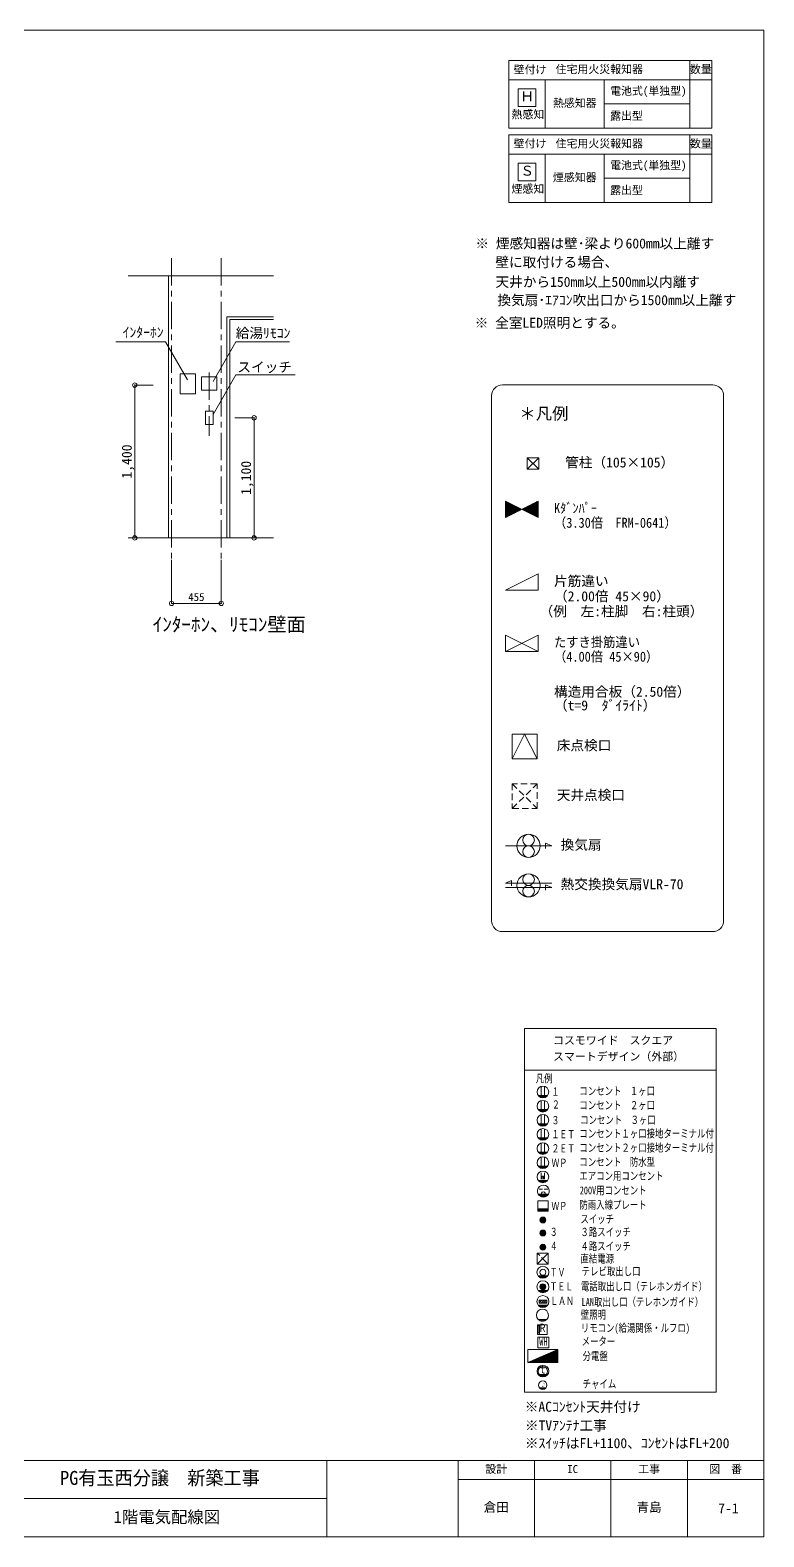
# Model space of a CAD drawing. Units: millimetres at full size, sheet at 1:50. Extents: x -16792 to 54909, y -26252 to 25759.
# Drawn here: x 4577 to 11294, y -6958 to 6842 of the extents above; entities that cross this region are included whole.
import ezdxf
from ezdxf.enums import TextEntityAlignment as Align

# ---------------------------------------------------------------- set-up
doc = ezdxf.new("R2010")
doc.units = ezdxf.units.MM
doc.header["$LTSCALE"] = 50
doc.header["$PDMODE"] = 32
doc.header["$PDSIZE"] = 40
for name, pattern in [('CHAIN1', [8, 5, -1, 1, -1]), ('CHAIN2', [12, 9, -1, 1, -1]), ('DASHED1', [1.8, 1.2, -0.6])]:
    doc.linetypes.add(name, pattern=pattern)
for name, color, linetype, lineweight in [('8-6', 4, 'Continuous', 5), ('8-A', 6, 'Continuous', 13), ('8-B', 134, 'Continuous', 13), ('8-F', 7, 'Continuous', 13), ('A-F', 7, 'Continuous', 13), ('F-8_図名（電気）', 3, 'Continuous', 20), ('F-F_図面枠（共通）', 7, 'Continuous', 13)]:
    doc.layers.add(name, color=color, linetype=linetype, lineweight=lineweight)
doc.layers.add('8-9', color=7, linetype='Continuous')
doc.styles.add('ＭＳ ゴシック', font='')
doc.styles.get('ＭＳ ゴシック').set_extended_font_data('MS Gothic')

msp = doc.modelspace()

# ---------------------------------------------------------------- linework, layer by layer
at = {"layer": '8-6'}
for p, q in [((6378.85, 4216.37), (6803.51, 4216.37)), ((6378.85, 4216.37), (6378.85, 2191.37)), ((6403.85, 4191.37), (6803.51, 4191.37)), ((6403.85, 4191.37), (6403.85, 2191.37))]:
    msp.add_line(p, q, dxfattribs=at)
at = {"layer": '8-A', "color": 7, "linetype": 'CHAIN1'}
msp.add_line((6215.48, 3706.25), (6215.48, 3126.77), dxfattribs=at)
at = {"layer": '8-B', "color": 1, "linetype": 'CHAIN1', "lineweight": 9}
for p, q in [((5871.35, 4753.59), (5871.35, 1791.37)), ((6326.35, 4753.59), (6326.35, 1791.37))]:
    msp.add_line(p, q, dxfattribs=at)
at = {"layer": '8-B', "color": 3, "lineweight": 20}
for p, q in [((5474.8, 4591.37), (6803.51, 4591.37)), ((5843.85, 4591.37), (5843.85, 2191.37)), ((5817.3, 3987.4), (5362.08, 3987.4)), ((6017.89, 3639.97), (5817.3, 3987.4)), ((6251.46, 3624.03), (6461.26, 3987.4)), ((6461.26, 3987.4), (6950.71, 3987.4)), ((6251.46, 3320.2), (6461.26, 3683.57)), ((6461.26, 3683.57), (7002.01, 3683.57)), ((5474.8, 2191.37), (6803.51, 2191.37))]:
    msp.add_line(p, q, dxfattribs=at)
at = {"layer": '8-B'}
for p, q in [((6090.15, 3510.94), (6090.15, 3693.94)), ((6146.2, 3545.44), (6146.2, 3665.44)), ((6090.15, 3510.94), (5950.15, 3510.94)), ((6146.2, 3545.44), (6286.2, 3545.44)), ((6251.35, 3351.37), (6181.35, 3351.37)), ((6181.35, 3351.37), (6181.35, 3231.37)), ((6251.35, 3351.37), (6251.35, 3231.37)), ((6181.35, 3231.37), (6251.35, 3231.37))]:
    msp.add_line(p, q, dxfattribs=at)
at = {"layer": '8-B', "color": 7}
for p, q in [((5871.35, 1591.37), (5871.35, 1991.37)), ((6326.35, 1591.37), (6326.35, 1991.37))]:
    msp.add_line(p, q, dxfattribs=at)
at = {"layer": '8-B'}
for points in [[(6090.15, 3693.94), (5950.15, 3693.94), (5950.15, 3510.94)], [(6286.2, 3545.44), (6286.2, 3665.44), (6146.2, 3665.44)]]:
    msp.add_lwpolyline(points, dxfattribs=at)
at = {"layer": '8-B', "color": 7}
for p in [(5871.35, 1591.37), (6326.35, 1591.37)]:
    msp.add_point(p, dxfattribs=at)
at = {"layer": '8-F'}
for p, q in [((5534.87, 3591.37), (5534.87, 2191.37)), ((5534.87, 3591.37), (5704.64, 3591.37)), ((6626.56, 3291.37), (6449.49, 3291.37)), ((6626.56, 3291.37), (6626.56, 2191.37)), ((5534.87, 2191.37), (5704.64, 2191.37)), ((6626.56, 2191.37), (6449.49, 2191.37))]:
    msp.add_line(p, q, dxfattribs=at)
for p in [(5534.87, 3591.37), (6626.56, 3291.37), (5534.87, 2191.37), (6626.56, 2191.37)]:
    msp.add_point(p, dxfattribs=at)
at = {"layer": 'A-F'}
msp.add_line((5871.35, 1591.37), (6326.35, 1591.37), dxfattribs=at)
at = {"layer": 'F-8_図名（電気）', "color": 4, "lineweight": 5}
for p, q in [((9103.33, -2300.91), (10858.04, -2300.91)), ((9103.33, -5631.92), (9103.33, -2300.91)), ((9103.33, -2684.45), (10858.04, -2684.45))]:
    msp.add_line(p, q, dxfattribs=at)
at = {"layer": 'F-8_図名（電気）'}
for p, q in [((9255.22, -2832.18), (9255.22, -2915.75)), ((9287.49, -2832.18), (9287.49, -2915.75)), ((9314.38, -2915.75), (9228.33, -2915.75)), ((9306.93, -2923.82), (9235.78, -2923.82)), ((9294.8, -2931.89), (9247.91, -2931.89)), ((9255.22, -2961.77), (9255.22, -3045.35)), ((9287.49, -2961.77), (9287.49, -3045.35)), ((9314.38, -3045.35), (9228.33, -3045.35)), ((9306.93, -3053.42), (9235.78, -3053.42)), ((9294.8, -3061.49), (9247.91, -3061.49)), ((9255.22, -3091.38), (9255.22, -3174.95)), ((9287.49, -3091.38), (9287.49, -3174.95)), ((9314.38, -3174.95), (9228.33, -3174.95)), ((9314.38, -3304.55), (9228.33, -3304.55)), ((9306.93, -3183.02), (9235.78, -3183.02)), ((9294.8, -3191.09), (9247.91, -3191.09)), ((9255.22, -3220.97), (9255.22, -3304.55)), ((9287.49, -3220.97), (9287.49, -3304.55)), ((9314.38, -3434.15), (9228.33, -3434.15)), ((9306.93, -3312.62), (9235.78, -3312.62)), ((9306.93, -3442.22), (9235.78, -3442.22)), ((9294.8, -3320.69), (9247.91, -3320.69)), ((9255.22, -3350.58), (9255.22, -3434.15)), ((9287.49, -3350.58), (9287.49, -3434.15)), ((9314.38, -3563.75), (9228.33, -3563.75)), ((9306.93, -3571.82), (9235.78, -3571.82)), ((9294.8, -3450.29), (9247.91, -3450.29)), ((9294.8, -3579.89), (9247.91, -3579.89)), ((9255.22, -3480.17), (9255.22, -3563.75)), ((9287.49, -3480.17), (9287.49, -3563.75)), ((9228.32, -3693.35), (9314.38, -3693.35)), ((9235.78, -3701.42), (9306.93, -3701.42)), ((9247.91, -3709.49), (9294.8, -3709.49)), ((9255.22, -3624.99), (9255.22, -3681.33)), ((9264.89, -3661.54), (9264.89, -3682.16)), ((9277.98, -3662.16), (9277.98, -3682.16)), ((9287.49, -3624.99), (9287.49, -3682.16)), ((9229.48, -3820.09), (9322.59, -3820.09)), ((9230.45, -3821.59), (9321.62, -3821.59)), ((9232.71, -3824.72), (9319.36, -3824.72)), ((9235.34, -3827.86), (9316.73, -3827.86)), ((9236.37, -3774.47), (9267.72, -3774.47)), ((9238.41, -3830.99), (9313.66, -3830.99)), ((9242.04, -3834.13), (9310.03, -3834.13)), ((9246.44, -3837.26), (9305.63, -3837.26)), ((9252.03, -3840.4), (9300.04, -3840.4)), ((9260, -3843.53), (9292.07, -3843.53)), ((9284, -3774.47), (9315.35, -3774.47)), ((9224.29, -3879.65), (9224.29, -3973.77)), ((9318.42, -3879.65), (9224.29, -3879.65)), ((9318.42, -3952.26), (9224.29, -3952.26)), ((9318.42, -3960.33), (9224.29, -3960.33)), ((9318.42, -3968.39), (9224.29, -3968.39)), ((9224.29, -3973.77), (9318.42, -3973.77)), ((9318.42, -3973.77), (9318.42, -3879.65)), ((9298.24, -4056.31), (9244.46, -4056.31)), ((9297, -4048.24), (9245.7, -4048.24)), ((9297, -4064.38), (9245.7, -4064.38)), ((9292.87, -4040.18), (9249.84, -4040.18)), ((9292.87, -4072.45), (9249.84, -4072.45)), ((9283.08, -4032.11), (9259.63, -4032.11)), ((9283.08, -4080.51), (9259.63, -4080.51)), ((9298.24, -4175.2), (9244.46, -4175.2)), ((9297, -4167.13), (9245.7, -4167.13)), ((9297, -4183.27), (9245.7, -4183.27)), ((9292.87, -4159.06), (9249.84, -4159.06)), ((9292.87, -4191.33), (9249.84, -4191.33)), ((9283.08, -4151), (9259.63, -4151)), ((9283.08, -4199.4), (9259.63, -4199.4)), ((9219.66, -4359.64), (9219.66, -4459.69)), ((9219.66, -4459.69), (9319.7, -4359.64)), ((9298.24, -4304.8), (9244.46, -4304.8)), ((9297, -4296.73), (9245.7, -4296.73)), ((9297, -4312.87), (9245.7, -4312.87)), ((9292.87, -4288.66), (9249.84, -4288.66)), ((9292.87, -4320.93), (9249.84, -4320.93)), ((9259.25, -4399.24), (9319.7, -4459.69)), ((9283.08, -4280.6), (9259.63, -4280.6)), ((9283.08, -4329), (9259.63, -4329)), ((9319.7, -4459.69), (9319.7, -4359.64)), ((9219.66, -4459.69), (9319.7, -4459.69)), ((9227.35, -4567.65), (9315.35, -4567.65)), ((9234.97, -4575.9), (9307.73, -4575.9)), ((9243.85, -4667.67), (9298.85, -4667.67)), ((9245.12, -4659.42), (9297.58, -4659.42)), ((9245.12, -4675.92), (9297.58, -4675.92)), ((9247.38, -4584.15), (9295.33, -4584.15)), ((9249.35, -4651.17), (9293.35, -4651.17)), ((9249.35, -4684.17), (9293.35, -4684.17)), ((9259.36, -4642.92), (9283.34, -4642.92)), ((9227.35, -4700.67), (9315.35, -4700.67)), ((9234.97, -4708.92), (9307.73, -4708.92)), ((9236.15, -4816.55), (9236.15, -4789.05)), ((9236.15, -4789.05), (9306.55, -4789.05)), ((9242.62, -4789.05), (9236.15, -4795.51)), ((9262.06, -4789.05), (9236.15, -4814.96)), ((9236.15, -4816.55), (9306.55, -4816.55)), ((9247.38, -4717.17), (9295.33, -4717.17)), ((9281.51, -4789.05), (9254.01, -4816.55)), ((9259.36, -4692.42), (9283.34, -4692.42)), ((9300.95, -4789.05), (9273.45, -4816.55)), ((9306.55, -4802.89), (9292.9, -4816.55)), ((9306.55, -4816.55), (9306.55, -4789.05)), ((9227.35, -4835.8), (9315.36, -4835.8)), ((9227.82, -4966), (9267.1, -4966)), ((9230.15, -4968.25), (9232.4, -4966)), ((9234.97, -4844.04), (9307.73, -4844.04)), ((9241.61, -4976.24), (9251.85, -4966)), ((9247.38, -4852.3), (9295.33, -4852.3)), ((9255.94, -4981.36), (9271.29, -4966)), ((9267.1, -4966), (9306.37, -4966)), ((9274.78, -4981.96), (9290.74, -4966)), ((9222.77, -5033.12), (9239.27, -5016.62)), ((9222.77, -5052.57), (9239.27, -5036.07)), ((9222.77, -5072.01), (9239.27, -5055.51)), ((9222.77, -5091.46), (9239.27, -5074.96)), ((9229.97, -5103.71), (9239.27, -5094.4)), ((9408.85, -5243.11), (9133.85, -5360.97)), ((9152.44, -5353), (9408.85, -5353)), ((9170.77, -5345.15), (9408.85, -5345.15)), ((9189.09, -5337.3), (9408.85, -5337.3)), ((9207.41, -5329.44), (9408.85, -5329.44)), ((9225.74, -5321.59), (9408.85, -5321.59)), ((9244.06, -5313.74), (9408.85, -5313.74)), ((9262.38, -5305.89), (9408.85, -5305.89)), ((9280.7, -5298.03), (9408.85, -5298.03)), ((9299.03, -5290.18), (9408.85, -5290.18)), ((9317.35, -5282.33), (9408.85, -5282.33)), ((9335.67, -5274.48), (9408.85, -5274.48)), ((9353.99, -5266.62), (9408.85, -5266.62)), ((9372.32, -5258.77), (9408.85, -5258.77)), ((9390.64, -5250.92), (9408.85, -5250.92)), ((9228.71, -5472.14), (9314.76, -5472.14)), ((9236.16, -5480.21), (9307.31, -5480.21)), ((9248.29, -5488.28), (9295.18, -5488.28)), ((9238.73, -5592.21), (9300.69, -5592.21)), ((9244.09, -5598.02), (9295.32, -5598.02)), ((9252.83, -5603.83), (9286.59, -5603.83))]:
    msp.add_line(p, q, dxfattribs=at)
at = {"layer": 'F-8_図名（電気）', "color": 4, "lineweight": 5}
msp.add_lwpolyline([(9103.33, -5631.92), (10858.04, -5631.92), (10858.04, -2300.91)], dxfattribs=at)
at = {"layer": 'F-8_図名（電気）'}
for points in [[(9319.7, -4359.64), (9219.66, -4359.64), (9242.46, -4382.44)], [(9239.27, -5103.71), (9239.27, -5059.71), (9239.27, -5015.71)]]:
    msp.add_lwpolyline(points, dxfattribs=at)
for points in [[(9222.77, -5015.71), (9222.77, -5103.71), (9310.77, -5103.71), (9310.77, -5015.71)], [(9133.85, -5360.97), (9133.85, -5243.11), (9408.85, -5243.11), (9408.85, -5360.97)], [(9226.06, -5129.3), (9226.06, -5227.84), (9324.61, -5227.84), (9324.61, -5129.3)]]:
    msp.add_lwpolyline(points, close=True, dxfattribs=at)
for centre, radius in [((9271.35, -2883.48), 53.78), ((9271.35, -3013.08), 53.78), ((9271.35, -3142.68), 53.78), ((9271.35, -3272.28), 53.78), ((9271.35, -3401.88), 53.78), ((9271.35, -3531.48), 53.78), ((9271.35, -3661.08), 53.78), ((9271.35, -4056.31), 26.89), ((9271.35, -4175.2), 26.89), ((9271.35, -4304.8), 26.89), ((9271.35, -4534.65), 55), ((9271.35, -4534.65), 27.5), ((9271.35, -4667.67), 55), ((9271.35, -4667.67), 27.5), ((9271.35, -4802.8), 55), ((9271.73, -5439.87), 53.78), ((9270.94, -5440.68), 43.03), ((9269.71, -5568.98), 38.72)]:
    msp.add_circle(centre, radius, dxfattribs=at)
for centre, radius, start, end in [((9271.49, -3660.71), 6.65, 347.46851, 187.12904), ((9276.03, -3791.07), 54.86, 328.0536, 211.94655), ((9276.03, -3791.07), 54.86, 211.94655, 328.05345), ((9276.03, -3813.43), 16.62, 336.37062, 203.62936), ((9267.1, -4927.5), 55, 315.5731, 224.42674), ((9267.1, -4927.5), 55, 224.42703, 315.5731)]:
    msp.add_arc(centre, radius, start, end, dxfattribs=at)
at = {"layer": 'F-F_図面枠（共通）'}
for p, q in [((-8505.74, 6841.87), (11294.26, 6841.87)), ((11294.26, 6841.87), (11294.26, -6958.13)), ((8958.06, 6563.93), (8958.06, 5944.83)), ((10817.82, 6563.93), (8958.06, 6563.93)), ((10617.82, 6563.93), (10617.82, 5944.83)), ((10817.82, 6563.93), (10817.82, 5944.83)), ((10817.82, 6387.05), (8958.06, 6387.05)), ((9293.26, 6387.05), (9293.26, 5944.83)), ((9833.23, 6387.05), (9833.23, 5944.83)), ((9045.66, 6303.9), (9045.66, 6143.9)), ((9045.66, 6303.9), (9205.66, 6303.9)), ((9205.66, 6303.9), (9205.66, 6143.9)), ((9205.66, 6143.9), (9045.66, 6143.9)), ((10617.82, 6165.94), (9833.23, 6165.94)), ((8958.06, 5944.83), (10817.82, 5944.83)), ((10817.82, 5882.57), (8958.06, 5882.57)), ((8958.06, 5882.57), (8958.06, 5263.47)), ((10617.82, 5882.57), (10617.82, 5263.47)), ((10817.82, 5882.57), (10817.82, 5263.47)), ((10817.82, 5705.68), (8958.06, 5705.68)), ((9293.26, 5705.68), (9293.26, 5263.47)), ((9833.23, 5705.68), (9833.23, 5263.47)), ((9045.66, 5622.54), (9205.66, 5622.54)), ((9045.66, 5622.54), (9045.66, 5462.54)), ((10617.82, 5484.58), (9833.23, 5484.58)), ((8958.06, 5263.47), (10817.82, 5263.47)), ((10825.64, 3593.2), (8900.57, 3593.2)), ((8800.57, 3493.2), (8800.57, -1314.49)), ((10925.64, -1314.49), (10925.64, 3493.2)), ((9128.55, 2924.32), (9233.55, 2819.32)), ((9128.55, 2819.32), (9233.55, 2924.32)), ((8929.19, 2522.8), (8932.85, 2526.46)), ((8929.19, 2522.8), (8932.85, 2526.46)), ((8929.19, 2515.73), (8937.56, 2524.1)), ((8929.19, 2515.73), (8937.56, 2524.1)), ((8929.19, 2508.66), (8942.28, 2521.75)), ((8929.19, 2508.66), (8942.28, 2521.75)), ((8929.19, 2501.59), (8946.99, 2519.39)), ((8929.19, 2501.59), (8946.99, 2519.39)), ((8929.19, 2494.51), (8951.71, 2517.03)), ((8929.19, 2494.51), (8951.71, 2517.03)), ((8929.19, 2487.44), (8956.42, 2514.68)), ((8929.19, 2487.44), (8956.42, 2514.68)), ((8929.19, 2480.37), (8961.13, 2512.32)), ((8929.19, 2480.37), (8961.13, 2512.32)), ((8929.19, 2473.3), (8965.85, 2509.96)), ((8929.19, 2473.3), (8965.85, 2509.96)), ((8929.19, 2466.23), (8970.56, 2507.61)), ((8929.19, 2466.23), (8970.56, 2507.61)), ((8929.19, 2459.16), (8975.28, 2505.25)), ((8929.19, 2459.16), (8975.28, 2505.25)), ((8929.19, 2452.09), (8979.99, 2502.89)), ((8929.19, 2452.09), (8979.99, 2502.89)), ((8929.19, 2445.02), (8984.7, 2500.53)), ((8929.19, 2445.02), (8984.7, 2500.53)), ((8929.19, 2437.95), (8989.42, 2498.18)), ((8929.19, 2437.95), (8989.42, 2498.18)), ((8929.19, 2430.87), (8994.13, 2495.82)), ((8929.19, 2430.87), (8994.13, 2495.82)), ((8929.19, 2423.8), (8998.85, 2493.46)), ((8929.19, 2423.8), (8998.85, 2493.46)), ((8929.19, 2416.73), (9003.56, 2491.11)), ((8929.19, 2416.73), (9003.56, 2491.11)), ((8929.19, 2409.66), (9008.27, 2488.75)), ((8929.19, 2409.66), (9008.27, 2488.75)), ((8929.19, 2402.59), (9012.99, 2486.39)), ((8929.19, 2402.59), (9012.99, 2486.39)), ((8929.19, 2395.52), (9017.7, 2484.04)), ((8929.19, 2395.52), (9017.7, 2484.04)), ((9102.56, 2441.61), (9149.29, 2488.35)), ((9107.27, 2439.25), (9163.44, 2495.42)), ((9111.98, 2436.9), (9177.58, 2502.49)), ((9116.7, 2434.54), (9191.72, 2509.56)), ((9121.41, 2432.18), (9205.86, 2516.63)), ((9126.13, 2429.82), (9220, 2523.7)), ((9130.84, 2427.47), (9229.19, 2525.81)), ((9135.55, 2425.11), (9229.19, 2518.74)), ((9140.27, 2422.75), (9229.19, 2511.67)), ((9144.98, 2420.4), (9229.19, 2504.6)), ((9149.7, 2418.04), (9229.19, 2497.53)), ((9154.41, 2415.68), (9229.19, 2490.46)), ((8929.19, 2388.45), (9022.42, 2481.68)), ((8929.19, 2388.45), (9022.42, 2481.68)), ((8929.19, 2381.38), (9027.13, 2479.32)), ((8929.19, 2381.38), (9027.13, 2479.32)), ((8937.16, 2382.28), (9031.84, 2476.96)), ((8937.16, 2382.28), (9031.84, 2476.96)), ((8951.3, 2389.35), (9036.56, 2474.61)), ((8951.3, 2389.35), (9036.56, 2474.61)), ((8965.45, 2396.42), (9041.27, 2472.25)), ((8965.45, 2396.42), (9041.27, 2472.25)), ((8979.59, 2403.49), (9045.99, 2469.89)), ((8979.59, 2403.49), (9045.99, 2469.89)), ((8993.73, 2410.57), (9050.7, 2467.54)), ((8993.73, 2410.57), (9050.7, 2467.54)), ((9007.87, 2417.64), (9055.41, 2465.18)), ((9007.87, 2417.64), (9055.41, 2465.18)), ((9022.01, 2424.71), (9060.13, 2462.82)), ((9022.01, 2424.71), (9060.13, 2462.82)), ((9036.16, 2431.78), (9064.84, 2460.47)), ((9036.16, 2431.78), (9064.84, 2460.47)), ((9050.3, 2438.85), (9069.56, 2458.11)), ((9050.3, 2438.85), (9069.56, 2458.11)), ((9064.44, 2445.92), (9074.27, 2455.75)), ((9064.44, 2445.92), (9074.27, 2455.75)), ((9078.58, 2452.99), (9078.98, 2453.39)), ((9078.58, 2452.99), (9078.98, 2453.39)), ((9083.7, 2451.04), (9092.72, 2460.06)), ((9088.41, 2448.68), (9106.87, 2467.13)), ((9093.13, 2446.32), (9121.01, 2474.21)), ((9097.84, 2443.97), (9135.15, 2481.28)), ((9159.12, 2413.32), (9229.19, 2483.39)), ((9163.84, 2410.97), (9229.19, 2476.32)), ((9168.55, 2408.61), (9229.19, 2469.24)), ((9173.27, 2406.25), (9229.19, 2462.17)), ((9177.98, 2403.9), (9229.19, 2455.1)), ((9182.69, 2401.54), (9229.19, 2448.03)), ((9187.41, 2399.18), (9229.19, 2440.96)), ((9192.12, 2396.83), (9229.19, 2433.89)), ((9196.84, 2394.47), (9229.19, 2426.82)), ((9201.55, 2392.11), (9229.19, 2419.75)), ((9206.26, 2389.75), (9229.19, 2412.68)), ((9210.98, 2387.4), (9229.19, 2405.61)), ((9215.69, 2385.04), (9229.19, 2398.53)), ((9220.41, 2382.68), (9229.19, 2391.46)), ((9225.12, 2380.33), (9229.19, 2384.39)), ((9218.13, 394.62), (8990.63, 394.62)), ((9218.13, 167.12), (9218.13, 394.62)), ((8927.79, -971.09), (9352.46, -971.09)), ((8927.79, -1011.09), (9352.46, -1011.09)), ((9296.53, -987.44), (9296.53, -1034.31)), ((9352.46, -1011.09), (9296.53, -987.44)), ((8900.57, -1414.49), (10825.64, -1414.49)), ((-8505.74, -6258.13), (11294.26, -6258.13)), ((7291.71, -6258.13), (7291.71, -6958.13)), ((8494.26, -6258.13), (8494.26, -6958.13)), ((9194.26, -6258.13), (9194.26, -6958.13)), ((9894.26, -6258.13), (9894.26, -6958.13)), ((10594.26, -6258.13), (10594.26, -6958.13)), ((8494.26, -6433.13), (11294.26, -6433.13)), ((2994.26, -6608.13), (7291.71, -6608.13)), ((-8505.74, -6958.13), (11294.26, -6958.13))]:
    msp.add_line(p, q, dxfattribs=at)
at = {"layer": 'F-F_図面枠（共通）', "linetype": 'DASHED1'}
for p, q in [((8990.63, -60.38), (9218.13, -287.88)), ((8990.63, -287.88), (9218.13, -60.38))]:
    msp.add_line(p, q, dxfattribs=at)
at = {"layer": 'F-F_図面枠（共通）'}
for points in [[(9205.66, 5622.54), (9205.66, 5462.54), (9045.66, 5462.54)], [(8929.19, 2378.29), (8929.19, 2528.29), (9229.19, 2378.29)], [(8929.19, 2378.29), (9229.19, 2528.29), (9229.19, 2378.29)], [(8929.19, 1151.63), (9229.19, 1301.63), (9229.19, 1151.63)], [(8990.63, 394.62), (8990.63, 167.12), (9218.13, 167.12)], [(8927.79, -629.13), (9352.46, -629.13), (9296.53, -605.48), (9296.53, -652.35)], [(8927.79, -971.09), (8983.72, -947.44), (8983.72, -994.31)]]:
    msp.add_lwpolyline(points, dxfattribs=at)
for points in [[(9128.55, 2819.32), (9233.55, 2819.32), (9233.55, 2924.32), (9128.55, 2924.32)], [(9229.19, 1711.07), (9229.19, 1861.07), (8929.19, 1711.07)], [(8929.19, 1151.63), (8929.19, 1301.63), (9229.19, 1151.63)]]:
    msp.add_lwpolyline(points, close=True, dxfattribs=at)
at = {"layer": 'F-F_図面枠（共通）', "linetype": 'CHAIN2'}
msp.add_lwpolyline([(8990.63, 167.12), (9104.38, 394.62), (9218.13, 167.12)], dxfattribs=at)
at = {"layer": 'F-F_図面枠（共通）', "linetype": 'DASHED1'}
msp.add_lwpolyline([(9218.13, -287.88), (9218.13, -60.38), (8990.63, -60.38), (8990.63, -287.88)], close=True, dxfattribs=at)
at = {"layer": 'F-F_図面枠（共通）'}
for centre, radius in [((9140.12, -629.13), 106.17), ((9140.12, -576.05), 53.08), ((9140.12, -682.21), 53.08), ((9140.12, -991.09), 106.17), ((9140.12, -938.01), 53.08), ((9140.12, -1044.18), 53.08)]:
    msp.add_circle(centre, radius, dxfattribs=at)
for centre, start, end in [((8900.57, 3493.2), 90.00002, 180), ((10825.64, 3493.2), 0.00002, 90), ((8900.57, -1314.49), 180, 269.99998), ((10825.64, -1314.49), 270, 359.99998)]:
    msp.add_arc(centre, 100, start, end, dxfattribs=at)

# ---------------------------------------------------------------- texts
at = {"layer": '8-9', "style": 'ＭＳ ゴシック'}
for s, height, p in [('1階電気配線図', 110, (5341.87, -6863.85)), ('7-1', 91.64, (10876.75, -6769.82))]:
    msp.add_text(s, height=height, dxfattribs=at).set_placement(p, align=Align.BOTTOM_LEFT)
at = {"layer": '8-A', "color": 7, "style": 'ＭＳ ゴシック'}
msp.add_text('スイッチ', height=91.64, dxfattribs=at).set_placement((6474.3, 3682.78), align=Align.BOTTOM_LEFT)
at = {"layer": '8-B', "color": 7, "style": 'ＭＳ ゴシック'}
for s, height, p in [('ｲﾝﾀｰﾎﾝ', 91.64, (5423.77, 4001.6)), ('給湯ﾘﾓｺﾝ', 91.64, (6459.64, 3994.27)), ('ｲﾝﾀｰﾎﾝ、ﾘﾓｺﾝ壁面', 128.3, (5699.2, 1296.98))]:
    msp.add_text(s, height=height, dxfattribs=at).set_placement(p, align=Align.BOTTOM_LEFT)
at = {"layer": '8-F', "style": 'ＭＳ ゴシック'}
for s, p in [('1,400', (5534.87, 2735.12)), ('1,100', (6626.56, 2585.12))]:
    msp.add_text(s, height=91.64, rotation=90, dxfattribs=at).set_placement(p, align=Align.BOTTOM_LEFT)
msp.add_text('455', height=73.31, dxfattribs=at).set_placement((6023.85, 1591.37), align=Align.BOTTOM_LEFT)
at = {"layer": 'F-8_図名（電気）', "color": 4, "style": 'ＭＳ ゴシック'}
for s, p in [('コスモワイド\u3000スクエア', (9364.07, -2469.31)), ('スマートデザイン（外部）', (9364.07, -2617.78))]:
    msp.add_text(s, height=73.31, dxfattribs=at).set_placement(p, align=Align.BOTTOM_LEFT)
for s, height, width, p in [('凡例', 73.31, 0.75, (9205.87, -2818.75)), ('１', 73.31, 0.7, (9350.49, -2939.53)), ('コンセント\u3000１ヶ口', 73.31, 0.75, (9605.38, -2933.32)), ('２', 73.31, 0.7, (9354.33, -3057.29)), ('コンセント\u3000２ヶ口', 73.31, 0.75, (9605.38, -3063.24)), ('３', 73.31, 0.7, (9350.49, -3201.53)), ('コンセント\u3000３ヶ口', 73.31, 0.75, (9612.17, -3198.13)), ('１ＥＴ', 73.31, 0.7, (9350.49, -3328.98)), ('コンセント１ヶ口接地ターミナル付', 73.31, 0.75, (9605.38, -3323.09)), ('２ＥＴ', 73.31, 0.7, (9350.49, -3458.9)), ('コンセント２ヶ口接地ターミナル付', 73.31, 0.75, (9605.38, -3453.01)), ('ＷＰ', 73.31, 0.7, (9350.49, -3591.31)), ('コンセント\u3000防水型', 73.31, 0.75, (9605.38, -3582.94)), ('エアコン用コンセント', 73.31, 0.75, (9605.38, -3710.92)), ('200V用コンセント', 73.31, 0.75, (9609.19, -3843.7)), ('ＷＰ', 73.31, 0.7, (9349.63, -3987.21)), ('防雨入線プレート', 73.31, 0.75, (9605.38, -3976.55)), ('３', 73.31, 0.7, (9334.65, -4223.54)), ('スイッチ', 73.31, 0.75, (9614.75, -4106.15)), ('３路スイッチ', 73.31, 0.75, (9614.75, -4225.04)), ('４', 73.31, 0.7, (9334.65, -4353.14)), ('４路スイッチ', 73.31, 0.75, (9614.75, -4354.64)), ('直結電源', 73.31, 0.75, (9614.75, -4469.06)), ('ＴＶ', 73.31, 0.7, (9333.66, -4592.48)), ('テレビ取出し口', 73.31, 0.75, (9626.53, -4585.3)), ('ＴＥＬ', 73.31, 0.7, (9332.82, -4722.89)), ('電話取出し口（テレホンガイド）', 73.31, 0.75, (9619.35, -4722.67)), ('ＬＡＮ', 73.31, 0.7, (9339.22, -4855.38)), ('LAN取出し口（テレホンガイド）', 73.31, 0.75, (9626.33, -4865.3)), ('壁照明', 73.31, 0.75, (9617.55, -4982.5)), ('Ｒ', 73.31, 0.75, (9229.52, -5103.69)), ('リモコン(給湯関係・ルフロ)', 73.31, 0.75, (9618.7, -5103.71)), ('WH', 73.31, 0.75, (9238.28, -5229.75)), ('メーター', 73.31, 0.75, (9625.61, -5225.75)), ('分電盤', 73.31, 0.75, (9635.23, -5360.97)), ('ｔ', 73.31, 0.7, (9234.15, -5483.44)), ('チャイム', 73.31, 0.75, (9635.23, -5615.6)), ('♪', 36.66, 0.7, (9253.89, -5591.03))]:
    msp.add_text(s, height=height, dxfattribs=dict(at, width=width)).set_placement(p, align=Align.BOTTOM_LEFT)
at = {"layer": 'F-8_図名（電気）', "color": 7, "style": 'ＭＳ ゴシック'}
for s, p in [('※ACｺﾝｾﾝﾄ天井付け', (9105.34, -5840.07)), ('※TVｱﾝﾃﾅ工事', (9106.52, -6011.17)), ('※ｽｲｯﾁはFL+1100、ｺﾝｾﾝﾄはFL+200', (9106.52, -6173.23))]:
    msp.add_text(s, height=91.64, dxfattribs=at).set_placement(p, align=Align.BOTTOM_LEFT)
at = {"layer": 'F-F_図面枠（共通）', "style": 'ＭＳ ゴシック'}
for s, height, p in [('壁付け', 73.31, (9003.57, 6421.91)), ('住宅用火災報知器', 73.31, (9387.94, 6425.49)), ('数量', 73.31, (10617.82, 6425.49)), ('Ｈ', 91.64, (9064.96, 6162.71)), ('熱感知器', 73.31, (9363.24, 6115.94)), ('電池式(単独型)', 73.31, (9886.76, 6226.49)), ('熱感知', 73.31, (8984.03, 6011.23)), ('露出型', 73.31, (9886.76, 5998.69)), ('壁付け', 73.31, (9003.57, 5744.39)), ('住宅用火災報知器', 73.31, (9387.94, 5744.13)), ('数量', 73.31, (10617.82, 5744.13)), ('Ｓ', 91.64, (9064.96, 5481.34)), ('煙感知器', 73.31, (9363.24, 5434.58)), ('電池式(単独型)', 73.31, (9886.76, 5545.13)), ('煙感知', 73.31, (8984.03, 5329.87)), ('露出型', 73.31, (9886.76, 5317.33)), ('※ 煙感知器は壁･梁より600mm以上離す', 91.64, (8653.13, 4814.77)), ('壁に取付ける場合、', 91.64, (8836.01, 4643.73)), ('天井から150mm以上500mm以内離す', 91.64, (8837.11, 4463.01)), ('換気扇･ｴｱｺﾝ吹出口から1500mm以上離す', 91.64, (8854.98, 4295.92)), ('※ 全室LED照明とする。', 91.64, (8647.03, 4088.17)), ('＊凡例', 110, (9055.53, 3242.48)), ('管柱（105×105）', 91.64, (9474.86, 2809.32)), ('片筋違い', 91.64, (9372.99, 1723.57)), ('（2.00倍 45×90）', 91.64, (9372.99, 1583.35)), ('（例\u3000左:柱脚\u3000右:柱頭）', 91.64, (9241.02, 1445.69)), ('構造用合板（2.50倍）', 91.64, (9372.99, 709.13)), ('（t=9\u3000ﾀﾞｲﾗｲﾄ）', 91.64, (9372.99, 584.13)), ('床点検口', 91.64, (9398.18, 218.37)), ('天井点検口', 91.64, (9398.18, -236.63)), ('換気扇', 91.64, (9433.93, -691.63)), ('熱交換換気扇VLR-70', 91.64, (9433.93, -1053.59)), ('設計', 73.31, (8744.26, -6395.63)), ('IC', 73.31, (9494.26, -6395.63)), ('工事', 73.31, (10144.26, -6395.63)), ('図\u3000番', 73.31, (10794.26, -6395.63)), ('倉田', 84.31, (8729.26, -6753.13)), ('青島', 84.31, (10129.26, -6753.13))]:
    msp.add_text(s, height=height, dxfattribs=at).set_placement(p, align=Align.BOTTOM_LEFT)
for s, height, width, p in [('Kﾀﾞﾝﾊﾟｰ', 91.64, 0.9, (9372.99, 2390.79)), ('（3.30倍\u3000FRM-0641）', 91.64, 0.9, (9372.99, 2256.79)), ('たすき掛筋違い', 91.64, 0.9, (9372.99, 1164.13)), ('（4.00倍 45×90）', 91.64, 0.9, (9372.99, 1030.12)), ('PG有玉西分譲\u3000新築工事', 128.3, 0.95, (4851.71, -6520.63))]:
    msp.add_text(s, height=height, dxfattribs=dict(at, width=width)).set_placement(p, align=Align.BOTTOM_LEFT)

doc.saveas('drawing.dxf')
